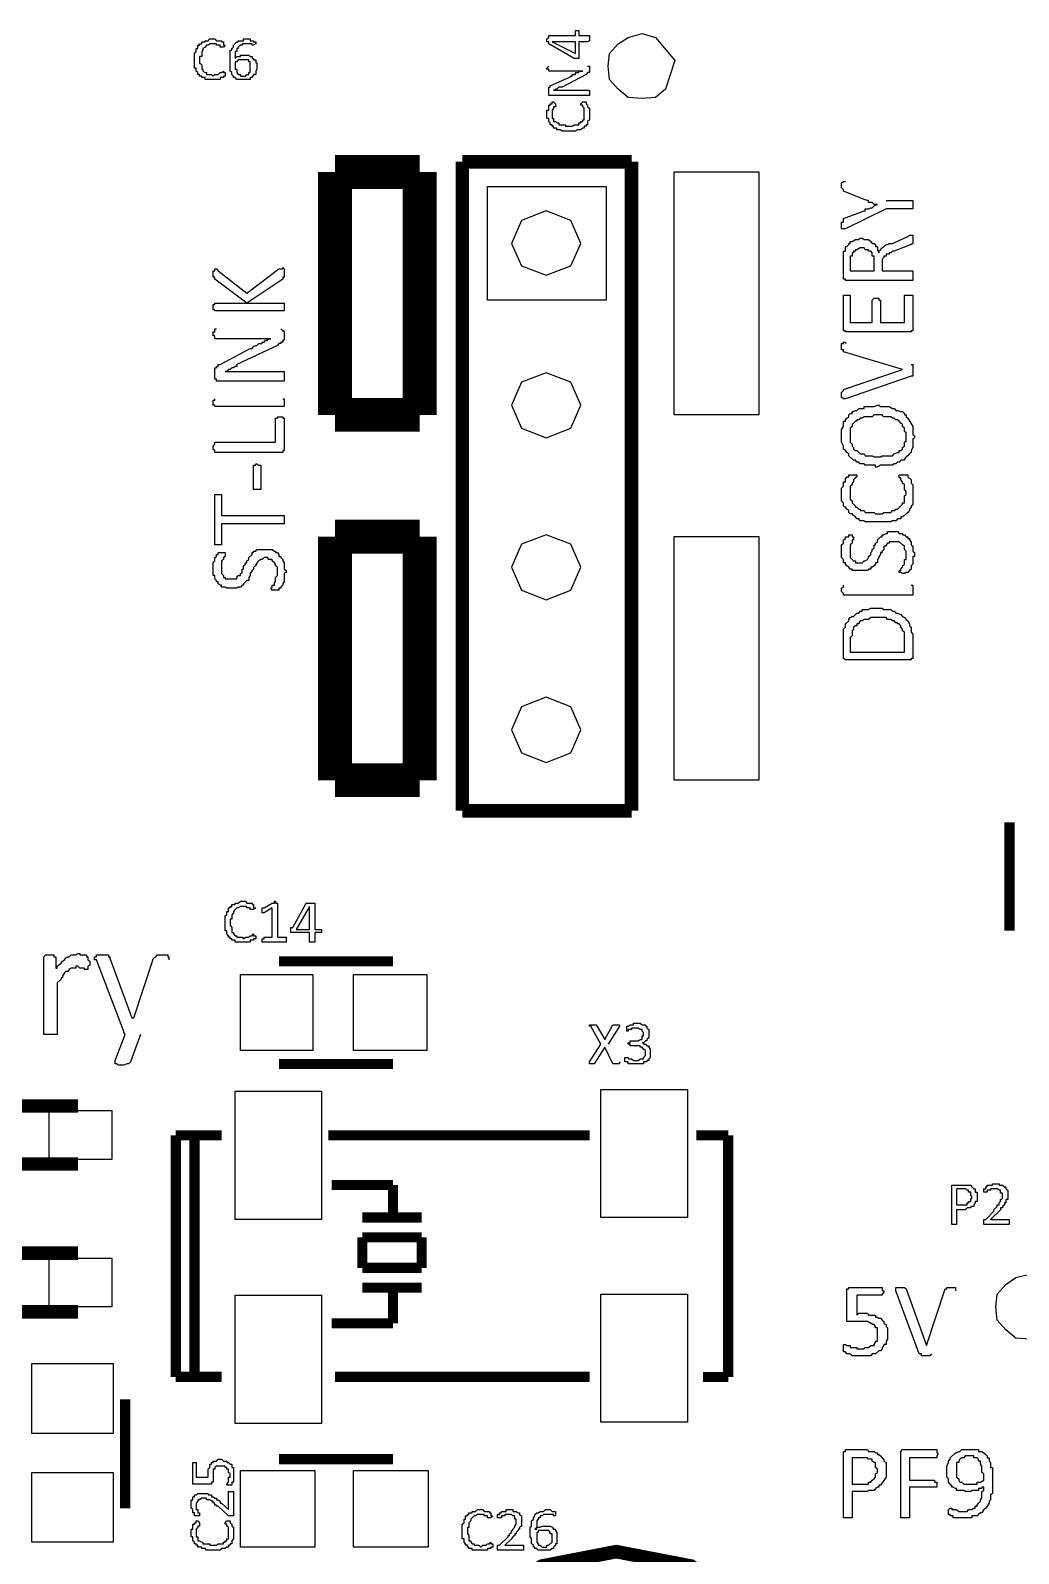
# Model space of a CAD drawing. Extents: x 0.35 to 4.98, y 3.96 to 9.44.
# Drawn here: x 2.944 to 3.685, y 7.161 to 8.304 of the extents above; entities that cross this region are included whole.
import ezdxf

# ---------------------------------------------------------------- set-up
doc = ezdxf.new("R2010")
doc.units = 0
doc.layers.get('0').update_dxf_attribs({"linetype": 'CONTINUOUS'})

msp = doc.modelspace()

# ---------------------------------------------------------------- linework, layer by layer
at = {"color": 94}
for points in [[(3.08996, 8.27089), (3.08996, 8.26947), (3.08892, 8.26947), (3.08892, 8.2685), (3.08643, 8.2685), (3.08643, 8.26704), (3.07493, 8.26704), (3.07493, 8.2685), (3.07243, 8.2685), (3.07243, 8.26947), (3.0709, 8.26947), (3.0709, 8.27089), (3.06944, 8.27089), (3.06944, 8.27229), (3.06842, 8.27328), (3.06842, 8.27567), (3.06694, 8.27567), (3.06694, 8.28668), (3.06842, 8.28808), (3.06842, 8.29047), (3.06944, 8.29047), (3.06944, 8.29286), (3.0709, 8.29286), (3.0709, 8.29383), (3.07243, 8.29383), (3.07243, 8.29531), (3.07493, 8.29531), (3.07493, 8.29622), (3.07742, 8.29622), (3.07844, 8.29769), (3.08242, 8.29769), (3.08344, 8.29622), (3.0874, 8.29622), (3.0874, 8.29531), (3.08892, 8.29531), (3.08892, 8.29286), (3.08996, 8.29286), (3.08892, 8.29144), (3.08643, 8.29144), (3.08643, 8.29286), (3.08344, 8.29286), (3.08344, 8.29383), (3.07844, 8.29383), (3.07742, 8.29286), (3.07596, 8.29286), (3.07493, 8.29144), (3.0734, 8.29047), (3.0734, 8.28906), (3.07243, 8.28808), (3.07243, 8.28429), (3.0709, 8.28429), (3.0709, 8.27951), (3.07243, 8.27806), (3.07243, 8.27474), (3.0734, 8.27474), (3.0734, 8.27328), (3.07493, 8.27229), (3.07596, 8.27229), (3.07596, 8.27089), (3.07992, 8.27089), (3.08094, 8.26947), (3.08242, 8.27089), (3.0849, 8.27089), (3.08643, 8.27229), (3.0874, 8.27229), (3.08892, 8.27328), (3.08892, 8.27229), (3.08996, 8.27229), (3.08996, 8.27089)], [(3.40294, 8.25271), (3.39247, 8.25369), (3.38493, 8.25988), (3.37842, 8.26704), (3.37744, 8.27713), (3.37842, 8.28668), (3.38493, 8.29383), (3.39247, 8.29861), (3.40294, 8.30149), (3.41292, 8.29861), (3.42736, 8.28142), (3.42046, 8.25988), (3.41292, 8.25369), (3.40294, 8.25271)], [(3.36193, 8.27713), (3.36344, 8.27713), (3.36344, 8.27235), (3.36193, 8.27235), (3.36094, 8.27089), (3.34293, 8.26133), (3.34044, 8.26133), (3.33892, 8.25988), (3.33794, 8.25988), (3.33794, 8.25896), (3.33643, 8.25896), (3.36344, 8.25896), (3.36344, 8.2551), (3.33296, 8.2551), (3.33296, 8.26133), (3.33393, 8.26133), (3.33393, 8.26226), (3.34793, 8.2685), (3.34944, 8.26947), (3.35042, 8.26947), (3.35042, 8.27089), (3.35292, 8.27089), (3.35292, 8.27235), (3.35547, 8.27235), (3.35547, 8.27328), (3.35846, 8.27328), (3.33296, 8.27328), (3.33296, 8.27474), (3.33143, 8.27474), (3.33143, 8.27567), (3.33296, 8.27713)], [(3.35943, 8.25032), (3.36094, 8.25032), (3.36094, 8.24886), (3.36193, 8.24794), (3.36193, 8.24647), (3.36344, 8.24556), (3.36344, 8.23693), (3.36193, 8.23546), (3.36193, 8.23307), (3.36094, 8.23307), (3.36094, 8.23215), (3.35943, 8.23215), (3.35943, 8.23068), (3.35846, 8.23068), (3.35693, 8.22928), (3.35444, 8.22928), (3.35292, 8.22831), (3.34293, 8.22831), (3.34142, 8.22928), (3.33892, 8.22928), (3.33892, 8.23068), (3.33643, 8.23068), (3.33643, 8.23215), (3.33544, 8.23215), (3.33544, 8.23307), (3.33393, 8.23307), (3.33393, 8.23454), (3.33296, 8.23546), (3.33296, 8.2379), (3.33143, 8.2379), (3.33143, 8.24408), (3.33296, 8.24408), (3.33296, 8.24794), (3.33393, 8.24794), (3.33393, 8.24886), (3.33544, 8.24886), (3.33544, 8.25032), (3.33643, 8.25032), (3.33794, 8.24886), (3.33794, 8.24647), (3.33643, 8.24647), (3.33643, 8.24556), (3.33544, 8.24408), (3.33544, 8.2379), (3.33643, 8.2379), (3.33643, 8.23546), (3.33794, 8.23546), (3.33892, 8.23454), (3.34044, 8.23454), (3.34044, 8.23307), (3.34543, 8.23307), (3.34543, 8.23215), (3.35042, 8.23215), (3.35194, 8.23307), (3.35547, 8.23307), (3.35547, 8.23454), (3.35693, 8.23454), (3.35693, 8.23546), (3.35846, 8.23546), (3.35846, 8.23693), (3.35943, 8.23693), (3.35943, 8.24556), (3.35846, 8.24647), (3.35846, 8.24794), (3.35693, 8.24794), (3.35693, 8.24886), (3.35846, 8.25032), (3.35943, 8.25032)], [(3.58594, 8.17617), (3.60596, 8.17617), (3.60596, 8.16997), (3.58594, 8.16997), (3.55544, 8.15511), (3.55246, 8.15511), (3.55246, 8.15994), (3.55393, 8.15994), (3.55393, 8.16276), (3.56944, 8.16851), (3.57042, 8.16851), (3.57042, 8.16997), (3.57292, 8.16997), (3.57443, 8.1709), (3.57547, 8.1709), (3.57693, 8.17236), (3.57943, 8.17329), (3.57693, 8.17329), (3.57547, 8.17475), (3.57292, 8.17475), (3.57292, 8.17617), (3.57194, 8.17617), (3.56944, 8.17714), (3.55393, 8.18338), (3.55393, 8.18431), (3.55246, 8.18576), (3.55246, 8.18956), (3.55393, 8.19054), (3.55544, 8.19054)], [(3.1334, 8.12592), (3.13444, 8.125), (3.13444, 8.11876), (3.1334, 8.11876), (3.1334, 8.11735), (3.10644, 8.09918), (3.13444, 8.09918), (3.13444, 8.09343), (3.08242, 8.09343), (3.08242, 8.09435), (3.08094, 8.09435), (3.08094, 8.09819), (3.08242, 8.09819), (3.08242, 8.09918), (3.10644, 8.09918), (3.08242, 8.11735), (3.08242, 8.11876), (3.08094, 8.11876), (3.08094, 8.12354), (3.08242, 8.12354), (3.08242, 8.125), (3.08344, 8.125), (3.0849, 8.12354), (3.10644, 8.10682), (3.13043, 8.125), (3.1334, 8.125), (3.1334, 8.12592)], [(3.60346, 8.10536), (3.60596, 8.10536), (3.60596, 8.07856), (3.60493, 8.07856), (3.60493, 8.07764), (3.55544, 8.07764), (3.55544, 8.07856), (3.55393, 8.07856), (3.55393, 8.10536), (3.55892, 8.10536), (3.55892, 8.08479), (3.57547, 8.08479), (3.57547, 8.10156), (3.57693, 8.10297), (3.58046, 8.10297), (3.58046, 8.10156), (3.58192, 8.10156), (3.58192, 8.08479), (3.59993, 8.08479), (3.59993, 8.10536), (3.60346, 8.10536)], [(3.13194, 8.08003), (3.1334, 8.07861), (3.13444, 8.07861), (3.13444, 8.0714), (3.1334, 8.0714), (3.1334, 8.06999), (3.13194, 8.06999), (3.13194, 8.06901), (3.13043, 8.06901), (3.12944, 8.0676), (3.0989, 8.05322), (3.0989, 8.05181), (3.09744, 8.05181), (3.0964, 8.05083), (3.09494, 8.05083), (3.09392, 8.04943), (3.09244, 8.04943), (3.09142, 8.04796), (3.08996, 8.04796), (3.13444, 8.04796), (3.13444, 8.04081), (3.08344, 8.04081), (3.08344, 8.04221), (3.08242, 8.04221), (3.08242, 8.05083), (3.08344, 8.05083), (3.08344, 8.05181), (3.0849, 8.05181), (3.0849, 8.05322), (3.08643, 8.05322), (3.10894, 8.06521), (3.1104, 8.06521), (3.11143, 8.06663), (3.11296, 8.0676), (3.11393, 8.0676), (3.11544, 8.06901), (3.11794, 8.06901), (3.11794, 8.06999), (3.11942, 8.06999), (3.12044, 8.0714), (3.1219, 8.0714), (3.12294, 8.07238), (3.1244, 8.07238), (3.08242, 8.07238), (3.08242, 8.07476), (3.08094, 8.07476), (3.08094, 8.07764), (3.08242, 8.07764), (3.08242, 8.08003), (3.08344, 8.08003)], [(3.60493, 8.05322), (3.60596, 8.05322), (3.60596, 8.0446), (3.60493, 8.0446), (3.55544, 8.0274), (3.55393, 8.0274), (3.55246, 8.02881), (3.55246, 8.03217), (3.55393, 8.03364), (3.55393, 8.03456), (3.59842, 8.04943), (3.55393, 8.06282), (3.55393, 8.06424), (3.55246, 8.06424), (3.55246, 8.06901), (3.55393, 8.06901), (3.55393, 8.06999), (3.55544, 8.06999), (3.55544, 8.06901)], [(3.1334, 8.0274), (3.13444, 8.0274), (3.13444, 8.02165), (3.08242, 8.02165), (3.08242, 8.02263), (3.08094, 8.02263), (3.08094, 8.02642), (3.08242, 8.02642), (3.08242, 8.0274)], [(3.13194, 8.014), (3.1334, 8.014), (3.1334, 8.01307), (3.13444, 8.01307), (3.13444, 7.98867), (3.1334, 7.98867), (3.1334, 7.98719), (3.08242, 7.98719), (3.08242, 7.98867), (3.08094, 7.98958), (3.08094, 7.99203), (3.08242, 7.99343), (3.08242, 7.99485), (3.12793, 7.99485), (3.12793, 8.01307), (3.12944, 8.01307), (3.12944, 8.014), (3.13194, 8.014)], [(3.11393, 7.97863), (3.11544, 7.97765), (3.11692, 7.97765), (3.11692, 7.95947), (3.11143, 7.95947), (3.11143, 7.97765), (3.11296, 7.97765), (3.11296, 7.97863), (3.11393, 7.97863)], [(3.59842, 7.97049), (3.60243, 7.97049), (3.60243, 7.96907), (3.60493, 7.96664), (3.60493, 7.96425), (3.60596, 7.96283), (3.60596, 7.94846), (3.60493, 7.94706), (3.60493, 7.94607), (3.60346, 7.94467), (3.60346, 7.94368), (3.60243, 7.94228), (3.60097, 7.94129), (3.59993, 7.93989), (3.59842, 7.93892), (3.59694, 7.93892), (3.59694, 7.93744), (3.59446, 7.93744), (3.59343, 7.93604), (3.59093, 7.93604), (3.58946, 7.93506), (3.57042, 7.93506), (3.56944, 7.93604), (3.56646, 7.93604), (3.56543, 7.93744), (3.56396, 7.93744), (3.56293, 7.93892), (3.56147, 7.93989), (3.56044, 7.94129), (3.55892, 7.94129), (3.55794, 7.94228), (3.55794, 7.94368), (3.55642, 7.94467), (3.55544, 7.94607), (3.55393, 7.94706), (3.55393, 7.94943), (3.55246, 7.95085), (3.55246, 7.96044), (3.55393, 7.96186), (3.55393, 7.96522), (3.55544, 7.96522), (3.55544, 7.9681), (3.55642, 7.9681), (3.55642, 7.96907), (3.55794, 7.96907), (3.55794, 7.97049), (3.56396, 7.97049), (3.56396, 7.96907), (3.56293, 7.9681), (3.56147, 7.96664), (3.56147, 7.96522), (3.56044, 7.96425), (3.56044, 7.96283), (3.55892, 7.96186), (3.55892, 7.95231), (3.56044, 7.95085), (3.56044, 7.94943), (3.56293, 7.94706), (3.56293, 7.94607), (3.56396, 7.94607), (3.56543, 7.94467), (3.56646, 7.94467), (3.56646, 7.94368), (3.56944, 7.94368), (3.57042, 7.94228), (3.57693, 7.94228), (3.57796, 7.94129), (3.58296, 7.94129), (3.58442, 7.94228), (3.58946, 7.94228), (3.59093, 7.94368), (3.59196, 7.94368), (3.59343, 7.94467), (3.59446, 7.94467), (3.59842, 7.94846), (3.59842, 7.94943), (3.59993, 7.94943), (3.59993, 7.95469), (3.60097, 7.95568), (3.60097, 7.95806), (3.59993, 7.95947), (3.59993, 7.96283), (3.59842, 7.96425), (3.59842, 7.96522), (3.59694, 7.96664), (3.59694, 7.9681), (3.59592, 7.9681), (3.59592, 7.97049), (3.59842, 7.97049)], [(3.0849, 7.95568), (3.0874, 7.95568), (3.0874, 7.93983), (3.13444, 7.93983), (3.13444, 7.93365), (3.0874, 7.93365), (3.0874, 7.91786), (3.08242, 7.91786), (3.08242, 7.95568), (3.0849, 7.95568)], [(3.59093, 7.9279), (3.59446, 7.9279), (3.59592, 7.92649), (3.59842, 7.92649), (3.59842, 7.92551), (3.59993, 7.92551), (3.60097, 7.92404), (3.60243, 7.92404), (3.60243, 7.92264), (3.60346, 7.92264), (3.60346, 7.92165), (3.60493, 7.92025), (3.60493, 7.91786), (3.60596, 7.91689), (3.60596, 7.91308), (3.60742, 7.91211), (3.60742, 7.90924), (3.60596, 7.90924), (3.60596, 7.90349), (3.60493, 7.90207), (3.60493, 7.89968), (3.60346, 7.89871), (3.60243, 7.89729), (3.60097, 7.89729), (3.59993, 7.89632), (3.59842, 7.89632), (3.59694, 7.89729), (3.59592, 7.89729), (3.59592, 7.89871), (3.59694, 7.89871), (3.59694, 7.89968), (3.59842, 7.9011), (3.59842, 7.90207), (3.59993, 7.90349), (3.59993, 7.90685), (3.60097, 7.90685), (3.60097, 7.91308), (3.59993, 7.9145), (3.59993, 7.91689), (3.59842, 7.91786), (3.59592, 7.92025), (3.58843, 7.92025), (3.58843, 7.91928), (3.58697, 7.91928), (3.58594, 7.91786), (3.58594, 7.91689), (3.58442, 7.91689), (3.58442, 7.9145), (3.58296, 7.91308), (3.58296, 7.91211), (3.58192, 7.91211), (3.58192, 7.91069), (3.58046, 7.90924), (3.58046, 7.90831), (3.57943, 7.90685), (3.57943, 7.90446), (3.57796, 7.90446), (3.57796, 7.90349), (3.57693, 7.90207), (3.57547, 7.9011), (3.57443, 7.9011), (3.57443, 7.89968), (3.57292, 7.89968), (3.57194, 7.89871), (3.56044, 7.89871), (3.56044, 7.89968), (3.55892, 7.89968), (3.55794, 7.9011), (3.55642, 7.90207), (3.55544, 7.90349), (3.55544, 7.90446), (3.55393, 7.90446), (3.55393, 7.90685), (3.55246, 7.90831), (3.55246, 7.91786), (3.55393, 7.91928), (3.55393, 7.92165), (3.55544, 7.92264), (3.55544, 7.92404), (3.55794, 7.92404), (3.55794, 7.92551), (3.56044, 7.92551), (3.56044, 7.92404), (3.56147, 7.92404), (3.56147, 7.92165), (3.56044, 7.92165), (3.56044, 7.91928), (3.55892, 7.91786), (3.55892, 7.90831), (3.56147, 7.90593), (3.56293, 7.90593), (3.56293, 7.90446), (3.56793, 7.90446), (3.56944, 7.90593), (3.57042, 7.90593), (3.57194, 7.90685), (3.57292, 7.90831), (3.57292, 7.90924), (3.57443, 7.91069), (3.57443, 7.91211), (3.57547, 7.91308), (3.57547, 7.9145), (3.57693, 7.91547), (3.57693, 7.91786), (3.57796, 7.91786), (3.57796, 7.91928), (3.57943, 7.92025), (3.57943, 7.92165), (3.58192, 7.92404), (3.58296, 7.92404), (3.58296, 7.92551), (3.58442, 7.92551), (3.58594, 7.92649), (3.58697, 7.92649), (3.58697, 7.9279), (3.59093, 7.9279)], [(3.11942, 7.9145), (3.12543, 7.9145), (3.12696, 7.91308), (3.12793, 7.91308), (3.12793, 7.91211), (3.12944, 7.91211), (3.13043, 7.91069), (3.13043, 7.90924), (3.13194, 7.90924), (3.13194, 7.90831), (3.1334, 7.90685), (3.1334, 7.90593), (3.13444, 7.90446), (3.13444, 7.89968), (3.1359, 7.89871), (3.1359, 7.89729), (3.13444, 7.89632), (3.13444, 7.89008), (3.1334, 7.88867), (3.1334, 7.88769), (3.13194, 7.88628), (3.13194, 7.88531), (3.13043, 7.88531), (3.13043, 7.8839), (3.12543, 7.8839), (3.1244, 7.88531), (3.12543, 7.88628), (3.12543, 7.88769), (3.12696, 7.88769), (3.12696, 7.89008), (3.12793, 7.89008), (3.12793, 7.89344), (3.12944, 7.89492), (3.12944, 7.9011), (3.12793, 7.90207), (3.12793, 7.90349), (3.12696, 7.90446), (3.12543, 7.90593), (3.12543, 7.90685), (3.12294, 7.90685), (3.1219, 7.90831), (3.11942, 7.90831), (3.11794, 7.90685), (3.11692, 7.90685), (3.11544, 7.90593), (3.11393, 7.90446), (3.11393, 7.90349), (3.11296, 7.90349), (3.11296, 7.90207), (3.11143, 7.9011), (3.11143, 7.89968), (3.1104, 7.89871), (3.10894, 7.89632), (3.10894, 7.89492), (3.10792, 7.89344), (3.10792, 7.89106), (3.10644, 7.89106), (3.10542, 7.89008), (3.10394, 7.88867), (3.10394, 7.88769), (3.10292, 7.88769), (3.10146, 7.88628), (3.09993, 7.88628), (3.0989, 7.88531), (3.09142, 7.88531), (3.08996, 7.88628), (3.0874, 7.88628), (3.0874, 7.88769), (3.08643, 7.88769), (3.0849, 7.88867), (3.0849, 7.89008), (3.08344, 7.89008), (3.08344, 7.89106), (3.08242, 7.89253), (3.08242, 7.89492), (3.08094, 7.89492), (3.08094, 7.90446), (3.08242, 7.90593), (3.08242, 7.90831), (3.08344, 7.90924), (3.08344, 7.91069), (3.0849, 7.91069), (3.0849, 7.91211), (3.08996, 7.91211), (3.08996, 7.90924), (3.08892, 7.90831), (3.08892, 7.90685), (3.0874, 7.90593), (3.0874, 7.89632), (3.08892, 7.89492), (3.08892, 7.89344), (3.08996, 7.89344), (3.08996, 7.89253), (3.0989, 7.89253), (3.0989, 7.89344), (3.09993, 7.89492), (3.10146, 7.89492), (3.10146, 7.89632), (3.10292, 7.89729), (3.10292, 7.89968), (3.10394, 7.89968), (3.10394, 7.90207), (3.10542, 7.90349), (3.10542, 7.90446), (3.10644, 7.90446), (3.10644, 7.90593), (3.10792, 7.90685), (3.10792, 7.90831), (3.1104, 7.91069), (3.1104, 7.91211), (3.11143, 7.91211), (3.11143, 7.91308), (3.11296, 7.91308), (3.11393, 7.9145), (3.11942, 7.9145)], [(3.60493, 7.88769), (3.60596, 7.88769), (3.60596, 7.88004), (3.55393, 7.88004), (3.55393, 7.88151), (3.55246, 7.88292), (3.55246, 7.88531), (3.55393, 7.88628), (3.55393, 7.88769)], [(3.11296, 7.62364), (3.11296, 7.62224), (3.11143, 7.62224), (3.11143, 7.62125), (3.10894, 7.62125), (3.10894, 7.61985), (3.09744, 7.61985), (3.09744, 7.62125), (3.09494, 7.62125), (3.09494, 7.62224), (3.09392, 7.62224), (3.09392, 7.62364), (3.09244, 7.62364), (3.09244, 7.62463), (3.09142, 7.62603), (3.09142, 7.62842), (3.08996, 7.62842), (3.08996, 7.63943), (3.09142, 7.6404), (3.09142, 7.64279), (3.09244, 7.64279), (3.09244, 7.64567), (3.09392, 7.64567), (3.09392, 7.64665), (3.09494, 7.64665), (3.09494, 7.64806), (3.09744, 7.64806), (3.09744, 7.64903), (3.09993, 7.64903), (3.10146, 7.65044), (3.10542, 7.65044), (3.10644, 7.64903), (3.1104, 7.64903), (3.1104, 7.64806), (3.11143, 7.64806), (3.11143, 7.64567), (3.11296, 7.64567), (3.11143, 7.64421), (3.10894, 7.64421), (3.10894, 7.64567), (3.10644, 7.64567), (3.10644, 7.64665), (3.10146, 7.64665), (3.09993, 7.64567), (3.0989, 7.64567), (3.09744, 7.64421), (3.0964, 7.64279), (3.0964, 7.64182), (3.09494, 7.6404), (3.09494, 7.63704), (3.09392, 7.63704), (3.09392, 7.63226), (3.09494, 7.63086), (3.09494, 7.62701), (3.0964, 7.62701), (3.0964, 7.62603), (3.09744, 7.62463), (3.0989, 7.62463), (3.0989, 7.62364), (3.10292, 7.62364), (3.10394, 7.62224), (3.10542, 7.62364), (3.10792, 7.62364), (3.10894, 7.62463), (3.1104, 7.62463), (3.11143, 7.62603), (3.11143, 7.62463), (3.11296, 7.62463), (3.11296, 7.62364)], [(3.1359, 7.62125), (3.1359, 7.61985), (3.11794, 7.61985), (3.11794, 7.62224), (3.11942, 7.62224), (3.11942, 7.62364), (3.12543, 7.62364), (3.12543, 7.64567), (3.11942, 7.64182), (3.11794, 7.64182), (3.11794, 7.64567), (3.11942, 7.64567), (3.12543, 7.64903), (3.12696, 7.64903), (3.12696, 7.65044), (3.12793, 7.65044), (3.12793, 7.64903), (3.12944, 7.64903), (3.12944, 7.62364), (3.1359, 7.62364), (3.1359, 7.62125)], [(2.98844, 7.60406), (2.98844, 7.60265), (2.98693, 7.60167), (2.98693, 7.59928), (2.98443, 7.59928), (2.98443, 7.60021), (2.9809, 7.60021), (2.97944, 7.60167), (2.97792, 7.60167), (2.97792, 7.60021), (2.97444, 7.60021), (2.97293, 7.59928), (2.97194, 7.59782), (2.97043, 7.59782), (2.96946, 7.5969), (2.96793, 7.59446), (2.96793, 7.59304), (2.9669, 7.59304), (2.9669, 7.59207), (2.96392, 7.58919), (2.96392, 7.55046), (2.95394, 7.55046), (2.95394, 7.60883), (2.9554, 7.61029), (2.96143, 7.61029), (2.96143, 7.60883), (2.96294, 7.60883), (2.96294, 7.60021), (2.96392, 7.60021), (2.96392, 7.60167), (2.9669, 7.60406), (2.96793, 7.60547), (2.96946, 7.60644), (2.97043, 7.60792), (2.97194, 7.60883), (2.97293, 7.60883), (2.97444, 7.61029), (2.97792, 7.61029), (2.97944, 7.61122), (2.9809, 7.61122), (2.9809, 7.61029), (2.98594, 7.61029), (2.98594, 7.60883), (2.98693, 7.60883), (2.98693, 7.60644), (2.98844, 7.60547), (2.98844, 7.60406)], [(3.02642, 7.55046), (3.01893, 7.52989), (3.01742, 7.52849), (3.01644, 7.52849), (3.01394, 7.5275), (3.00993, 7.5275), (3.0084, 7.52849), (3.00743, 7.52849), (3.00743, 7.53088), (3.01492, 7.55046), (3.01394, 7.55192), (3.01394, 7.55285), (2.99343, 7.60644), (2.99192, 7.60644), (2.99192, 7.60883), (2.99343, 7.60883), (2.99343, 7.61025), (3.00244, 7.61025), (3.00244, 7.60883), (3.00342, 7.60883), (3.00342, 7.60786), (3.01992, 7.56293), (3.02143, 7.56293), (3.0364, 7.60786), (3.03792, 7.60883), (3.03896, 7.61025), (3.04693, 7.61025), (3.04693, 7.60883), (3.0479, 7.60883), (3.0479, 7.60644)], [(3.38596, 7.52989), (3.38596, 7.52849), (3.38097, 7.52849), (3.37494, 7.5409), (3.36692, 7.52849), (3.36344, 7.52849), (3.36344, 7.52989), (3.37196, 7.54329), (3.36442, 7.55669), (3.36344, 7.55669), (3.36344, 7.55767), (3.36843, 7.55767), (3.37494, 7.54665), (3.38097, 7.55767), (3.38596, 7.55767), (3.38596, 7.55669), (3.37744, 7.54329)], [(3.40896, 7.53706), (3.40896, 7.53326), (3.40793, 7.53228), (3.40793, 7.53088), (3.40647, 7.53088), (3.40647, 7.52989), (3.40392, 7.52989), (3.40392, 7.52849), (3.39247, 7.52849), (3.39247, 7.52989), (3.38992, 7.52989), (3.38992, 7.53326), (3.39247, 7.53326), (3.39247, 7.53228), (3.39497, 7.53228), (3.39643, 7.53088), (3.39996, 7.53088), (3.40142, 7.53228), (3.40392, 7.53228), (3.40392, 7.53326), (3.40543, 7.53467), (3.40543, 7.53851), (3.40392, 7.53944), (3.40294, 7.5409), (3.40142, 7.5409), (3.40142, 7.54189), (3.39393, 7.54189), (3.39393, 7.54329), (3.39247, 7.54329), (3.39247, 7.54428), (3.39393, 7.54428), (3.39393, 7.54568), (3.39996, 7.54568), (3.40142, 7.54665), (3.40294, 7.54665), (3.40294, 7.54953), (3.40392, 7.54953), (3.40392, 7.55192), (3.40294, 7.5529), (3.40294, 7.55431), (3.40142, 7.55431), (3.39996, 7.55528), (3.39497, 7.55528), (3.39497, 7.55431), (3.39247, 7.55431), (3.39247, 7.5529), (3.39144, 7.5529), (3.39144, 7.55669), (3.39247, 7.55669), (3.39393, 7.55767), (3.39643, 7.55767), (3.39643, 7.55908), (3.40142, 7.55908), (3.40294, 7.55767), (3.40543, 7.55767), (3.40543, 7.55669), (3.40647, 7.55669), (3.40647, 7.55528), (3.40793, 7.55431), (3.40793, 7.54807), (3.40647, 7.54665), (3.40647, 7.54568), (3.40543, 7.54568), (3.40392, 7.54428), (3.40294, 7.54428), (3.40392, 7.54428), (3.40392, 7.54329), (3.40543, 7.54329), (3.40647, 7.54189), (3.40793, 7.54189), (3.40793, 7.5409), (3.40896, 7.53944), (3.40896, 7.53706)], [(3.67844, 7.40935), (3.67844, 7.40793), (3.65944, 7.40793), (3.65944, 7.41174), (3.66092, 7.41174), (3.66694, 7.41797), (3.66694, 7.41894), (3.66846, 7.42036), (3.66943, 7.42133), (3.66943, 7.42275), (3.67096, 7.42275), (3.67096, 7.42421), (3.67193, 7.42513), (3.67193, 7.4266), (3.67344, 7.42751), (3.67344, 7.43138), (3.67193, 7.43138), (3.67193, 7.43375), (3.67096, 7.43375), (3.66943, 7.43468), (3.66444, 7.43468), (3.66444, 7.43375), (3.66194, 7.43375), (3.66194, 7.43229), (3.65944, 7.43229), (3.65944, 7.43468), (3.66092, 7.43468), (3.66092, 7.43614), (3.66194, 7.43614), (3.66194, 7.43756), (3.66596, 7.43756), (3.66596, 7.43853), (3.67096, 7.43853), (3.67096, 7.43756), (3.67344, 7.43756), (3.67497, 7.43614), (3.67594, 7.43614), (3.67594, 7.43468), (3.67746, 7.43375), (3.67746, 7.4266), (3.67594, 7.4266), (3.67594, 7.42421), (3.67497, 7.42421), (3.67497, 7.42275), (3.67344, 7.42133), (3.67344, 7.42036), (3.67193, 7.42036), (3.67193, 7.41894), (3.66444, 7.41174), (3.67844, 7.41174), (3.67844, 7.40935)], [(3.58697, 7.32661), (3.58697, 7.32183), (3.58594, 7.32036), (3.58594, 7.31799), (3.58442, 7.31799), (3.58442, 7.31706), (3.58296, 7.3156), (3.58296, 7.31467), (3.58192, 7.31321), (3.58046, 7.31321), (3.57796, 7.31082), (3.57547, 7.31082), (3.57443, 7.3094), (3.56044, 7.3094), (3.55892, 7.31082), (3.55642, 7.31082), (3.55544, 7.31228), (3.55393, 7.31228), (3.55393, 7.31799), (3.55544, 7.31799), (3.55642, 7.31706), (3.55892, 7.31706), (3.55892, 7.3156), (3.56396, 7.3156), (3.56396, 7.31467), (3.56944, 7.31467), (3.57042, 7.3156), (3.57292, 7.3156), (3.57443, 7.31706), (3.57693, 7.31706), (3.57693, 7.31799), (3.57796, 7.31944), (3.57796, 7.32036), (3.57943, 7.32036), (3.57943, 7.33046), (3.57796, 7.33046), (3.57796, 7.33138), (3.57693, 7.33285), (3.57547, 7.33285), (3.57547, 7.33376), (3.57443, 7.33376), (3.57194, 7.33524), (3.55642, 7.33524), (3.55642, 7.35965), (3.55794, 7.35965), (3.55794, 7.36057), (3.58296, 7.36057), (3.58296, 7.35818), (3.58442, 7.35818), (3.58442, 7.35721), (3.58296, 7.35579), (3.58296, 7.35482), (3.56396, 7.35482), (3.56396, 7.34), (3.56543, 7.34142), (3.57194, 7.34142), (3.57292, 7.34), (3.57796, 7.34), (3.57796, 7.33854), (3.57943, 7.33854), (3.58046, 7.33763), (3.58192, 7.33763), (3.58296, 7.33615), (3.58442, 7.33524), (3.58442, 7.33376), (3.58594, 7.33285), (3.58594, 7.33138), (3.58697, 7.33046), (3.58697, 7.32661)], [(3.61996, 7.31082), (3.61892, 7.3094), (3.61247, 7.3094), (3.61247, 7.31082), (3.61094, 7.31082), (3.59343, 7.35818), (3.59343, 7.36057), (3.59993, 7.36057), (3.60097, 7.3596), (3.61643, 7.31706), (3.63043, 7.3596), (3.63146, 7.3596), (3.63146, 7.36057), (3.63797, 7.36057), (3.63797, 7.35818)], [(3.69396, 7.32183), (3.68343, 7.32275), (3.67594, 7.329), (3.66943, 7.33615), (3.66846, 7.34619), (3.66943, 7.35579), (3.67594, 7.36296), (3.68343, 7.36822), (3.69396, 7.37061), (3.70394, 7.36822), (3.71864, 7.35064), (3.71143, 7.329), (3.70394, 7.32275), (3.69396, 7.32183)], [(3.62494, 7.23525), (3.62397, 7.23426), (3.62397, 7.23286), (3.60346, 7.23286), (3.60346, 7.2161), (3.62244, 7.2161), (3.62244, 7.21468), (3.62397, 7.21468), (3.62397, 7.21083), (3.60346, 7.21083), (3.60346, 7.18787), (3.59694, 7.18787), (3.59694, 7.23763), (3.59842, 7.23904), (3.62397, 7.23904), (3.62397, 7.23665), (3.62494, 7.23665), (3.62494, 7.23525)], [(3.08643, 7.23188), (3.0874, 7.23188), (3.08892, 7.23047), (3.09142, 7.23047), (3.09142, 7.22949), (3.09244, 7.22949), (3.09392, 7.22803), (3.09494, 7.22803), (3.09494, 7.22564), (3.0964, 7.22564), (3.0964, 7.21468), (3.09494, 7.21468), (3.09494, 7.21229), (3.09142, 7.21229), (3.09142, 7.21322), (3.09244, 7.21468), (3.09244, 7.21847), (3.09392, 7.21847), (3.09392, 7.22086), (3.09244, 7.22185), (3.09244, 7.22424), (3.09142, 7.22424), (3.09142, 7.22564), (3.08996, 7.22564), (3.08996, 7.22661), (3.08344, 7.22661), (3.08242, 7.22564), (3.08242, 7.22424), (3.08094, 7.22424), (3.08094, 7.21468), (3.07992, 7.21468), (3.07992, 7.21322), (3.06592, 7.21322), (3.06592, 7.22949), (3.06842, 7.22949), (3.06842, 7.21847), (3.07742, 7.21847), (3.07742, 7.22424), (3.07844, 7.22564), (3.07844, 7.22803), (3.07992, 7.22803), (3.07992, 7.22949), (3.08094, 7.22949), (3.08094, 7.23047), (3.08344, 7.23047), (3.0849, 7.23188), (3.08643, 7.23188)], [(3.09494, 7.20751), (3.0964, 7.20751), (3.0964, 7.18929), (3.09244, 7.18929), (3.0849, 7.1965), (3.08344, 7.1965), (3.08344, 7.19743), (3.08242, 7.19743), (3.08242, 7.19889), (3.08094, 7.19889), (3.08094, 7.20031), (3.07992, 7.20031), (3.07844, 7.20128), (3.07596, 7.20128), (3.07596, 7.20269), (3.07243, 7.20269), (3.0709, 7.20128), (3.06944, 7.20128), (3.06944, 7.20031), (3.06842, 7.19889), (3.06842, 7.19412), (3.06944, 7.19412), (3.06944, 7.19168), (3.0709, 7.19168), (3.0709, 7.18929), (3.06694, 7.18929), (3.06694, 7.19168), (3.06592, 7.19168), (3.06592, 7.19412), (3.06446, 7.19504), (3.06446, 7.20128), (3.06592, 7.20128), (3.06592, 7.20367), (3.06694, 7.20367), (3.06694, 7.20514), (3.06842, 7.20514), (3.06944, 7.20606), (3.07742, 7.20606), (3.07742, 7.20514), (3.07992, 7.20514), (3.07992, 7.20367), (3.08094, 7.20367), (3.08242, 7.20269), (3.08344, 7.20269), (3.08344, 7.20128), (3.0849, 7.20128), (3.08643, 7.20031), (3.08643, 7.19889), (3.0874, 7.19889), (3.09244, 7.19412), (3.09244, 7.20751), (3.09494, 7.20751)], [(3.29096, 7.16732), (3.29096, 7.16585), (3.28944, 7.16585), (3.28944, 7.16493), (3.28694, 7.16493), (3.28694, 7.16347), (3.27544, 7.16347), (3.27544, 7.16493), (3.27294, 7.16493), (3.27294, 7.16585), (3.27192, 7.16585), (3.27192, 7.16732), (3.27046, 7.16732), (3.27046, 7.16824), (3.26942, 7.16971), (3.26942, 7.1721), (3.26796, 7.1721), (3.26796, 7.18311), (3.26942, 7.18403), (3.26942, 7.1869), (3.27046, 7.1869), (3.27046, 7.18929), (3.27192, 7.18929), (3.27192, 7.19026), (3.27294, 7.19026), (3.27294, 7.19168), (3.27544, 7.19168), (3.27544, 7.19265), (3.27794, 7.19265), (3.27946, 7.19412), (3.28342, 7.19412), (3.28444, 7.19265), (3.28847, 7.19265), (3.28847, 7.19168), (3.28944, 7.19168), (3.28944, 7.18929), (3.29096, 7.18929), (3.28944, 7.18787), (3.28694, 7.18787), (3.28694, 7.18929), (3.28444, 7.18929), (3.28444, 7.19026), (3.27946, 7.19026), (3.27794, 7.18929), (3.27696, 7.18929), (3.27447, 7.1869), (3.27447, 7.18549), (3.27294, 7.18403), (3.27294, 7.18067), (3.27192, 7.18067), (3.27192, 7.17589), (3.27294, 7.17447), (3.27294, 7.17062), (3.27447, 7.17062), (3.27447, 7.16971), (3.27544, 7.16824), (3.27696, 7.16824), (3.27696, 7.16732), (3.28043, 7.16732), (3.28196, 7.16585), (3.28342, 7.16732), (3.28592, 7.16732), (3.28694, 7.16824), (3.28847, 7.16824), (3.28944, 7.16971), (3.28944, 7.16824), (3.29096, 7.16824), (3.29096, 7.16732)], [(3.31396, 7.16493), (3.31396, 7.16347), (3.29443, 7.16347), (3.29443, 7.16732), (3.29596, 7.16732), (3.30246, 7.1735), (3.30246, 7.17447), (3.30344, 7.17447), (3.30344, 7.17589), (3.30496, 7.17686), (3.30496, 7.17828), (3.30593, 7.17828), (3.30593, 7.17925), (3.30746, 7.18072), (3.30746, 7.18164), (3.30843, 7.18311), (3.30843, 7.1869), (3.30746, 7.1869), (3.30746, 7.18929), (3.30593, 7.18929), (3.30496, 7.19026), (3.29997, 7.19026), (3.29997, 7.18929), (3.29742, 7.18929), (3.29742, 7.18787), (3.29443, 7.18787), (3.29443, 7.19026), (3.29596, 7.19026), (3.29596, 7.19168), (3.29742, 7.19168), (3.29742, 7.19265), (3.30094, 7.19265), (3.30094, 7.19412), (3.30593, 7.19412), (3.30593, 7.19265), (3.30843, 7.19265), (3.30994, 7.19168), (3.31093, 7.19168), (3.31093, 7.19026), (3.31244, 7.18929), (3.31244, 7.18164), (3.31093, 7.18072), (3.31093, 7.17925), (3.30994, 7.17925), (3.30994, 7.17828), (3.30843, 7.17686), (3.30843, 7.17589), (3.30746, 7.17589), (3.30746, 7.17447), (3.30593, 7.1735), (3.30496, 7.1721), (3.29997, 7.16732), (3.31396, 7.16732), (3.31396, 7.16493)], [(3.09244, 7.18549), (3.09392, 7.18549), (3.09392, 7.18403), (3.09494, 7.18311), (3.09494, 7.18164), (3.0964, 7.18072), (3.0964, 7.1721), (3.09494, 7.17062), (3.09494, 7.16824), (3.09392, 7.16824), (3.09392, 7.16732), (3.09244, 7.16732), (3.09244, 7.16585), (3.09142, 7.16585), (3.08996, 7.16493), (3.0874, 7.16493), (3.08643, 7.16347), (3.07596, 7.16347), (3.07493, 7.16493), (3.07243, 7.16493), (3.07243, 7.16585), (3.06944, 7.16585), (3.06944, 7.16732), (3.06842, 7.16732), (3.06842, 7.16824), (3.06694, 7.16824), (3.06694, 7.16971), (3.06592, 7.17062), (3.06592, 7.1735), (3.06446, 7.1735), (3.06446, 7.17925), (3.06592, 7.17925), (3.06592, 7.18311), (3.06694, 7.18311), (3.06694, 7.18403), (3.06842, 7.18403), (3.06842, 7.18549), (3.06944, 7.18549), (3.0709, 7.18403), (3.0709, 7.18164), (3.06944, 7.18164), (3.06944, 7.18072), (3.06842, 7.17925), (3.06842, 7.1735), (3.06944, 7.1735), (3.06944, 7.17062), (3.0709, 7.17062), (3.07243, 7.16971), (3.0734, 7.16971), (3.0734, 7.16824), (3.07844, 7.16824), (3.07844, 7.16732), (3.08344, 7.16732), (3.0849, 7.16824), (3.08892, 7.16824), (3.08892, 7.16971), (3.08996, 7.16971), (3.08996, 7.17062), (3.09142, 7.17062), (3.09142, 7.1721), (3.09244, 7.1721), (3.09244, 7.18072), (3.09142, 7.18164), (3.09142, 7.18311), (3.08996, 7.18311), (3.08996, 7.18403), (3.09142, 7.18549), (3.09244, 7.18549)]]:
    msp.add_lwpolyline(points, dxfattribs=at)
for points in [[(3.11393, 8.27713), (3.11393, 8.27474), (3.11296, 8.27328), (3.11296, 8.27089), (3.11143, 8.27089), (3.11143, 8.26947), (3.1104, 8.26947), (3.1104, 8.2685), (3.10894, 8.2685), (3.10894, 8.26708), (3.0989, 8.26708), (3.09744, 8.2685), (3.0964, 8.2685), (3.0964, 8.26947), (3.09494, 8.27089), (3.09494, 8.27235), (3.09392, 8.27328), (3.09392, 8.28906), (3.09494, 8.28906), (3.09494, 8.29047), (3.0964, 8.29144), (3.0964, 8.29292), (3.0989, 8.29531), (3.09993, 8.29531), (3.09993, 8.29622), (3.10394, 8.29622), (3.10394, 8.29769), (3.10894, 8.29769), (3.10894, 8.29622), (3.11143, 8.29622), (3.11143, 8.29531), (3.11296, 8.29531), (3.11296, 8.29383), (3.11143, 8.29292), (3.1104, 8.29292), (3.1104, 8.29383), (3.10292, 8.29383), (3.10292, 8.29292), (3.10146, 8.29292), (3.09993, 8.29144), (3.09993, 8.29047), (3.0989, 8.29047), (3.0989, 8.28808), (3.09744, 8.28808), (3.09744, 8.28282), (3.0989, 8.28429), (3.10146, 8.28429), (3.10146, 8.28526), (3.10792, 8.28526), (3.10894, 8.28429), (3.1104, 8.28429), (3.1104, 8.28282), (3.11143, 8.28282), (3.11143, 8.2819), (3.11296, 8.2819), (3.11296, 8.27951), (3.11393, 8.27951), (3.11393, 8.27713)], [(3.35444, 8.30388), (3.35547, 8.30388), (3.35547, 8.30007), (3.36344, 8.30007), (3.36344, 8.29622), (3.36193, 8.29531), (3.35547, 8.29531), (3.35547, 8.28288), (3.35194, 8.28288), (3.33296, 8.29383), (3.33296, 8.29531), (3.33143, 8.29531), (3.33143, 8.29769), (3.33296, 8.29861), (3.33296, 8.30007), (3.35292, 8.30007), (3.35292, 8.30388), (3.35444, 8.30388)], [(3.33544, 8.29531), (3.35292, 8.28668), (3.35292, 8.29531)], [(3.10894, 8.27567), (3.10894, 8.28043), (3.10792, 8.28043), (3.10792, 8.2819), (3.09993, 8.2819), (3.0989, 8.28043), (3.09744, 8.28043), (3.09744, 8.27474), (3.0989, 8.27474), (3.0989, 8.27235), (3.09993, 8.27089), (3.10146, 8.27089), (3.10146, 8.26947), (3.10542, 8.26947), (3.10644, 8.27089), (3.10792, 8.27089), (3.10792, 8.27235), (3.10894, 8.27235), (3.10894, 8.27567)], [(3.42692, 8.19769), (3.49044, 8.19769), (3.49044, 8.01546), (3.42692, 8.01546), (3.42692, 8.19769)], [(3.60493, 8.15033), (3.60596, 8.15033), (3.60596, 8.1441), (3.60493, 8.14318), (3.59196, 8.1384), (3.59093, 8.1384), (3.58946, 8.13693), (3.58843, 8.13693), (3.58843, 8.13601), (3.58594, 8.13601), (3.58594, 8.13456), (3.58442, 8.13456), (3.58442, 8.13362), (3.58296, 8.13217), (3.58296, 8.12354), (3.60596, 8.12354), (3.60596, 8.11638), (3.55544, 8.11638), (3.55544, 8.11735), (3.55393, 8.11735), (3.55393, 8.1384), (3.55544, 8.1384), (3.55544, 8.14171), (3.55642, 8.14171), (3.55794, 8.14318), (3.55794, 8.1441), (3.55892, 8.1441), (3.55892, 8.14556), (3.56044, 8.14556), (3.56293, 8.14697), (3.56543, 8.14697), (3.56646, 8.14794), (3.56793, 8.14794), (3.56944, 8.14697), (3.57292, 8.14697), (3.57443, 8.14556), (3.57547, 8.1441), (3.57693, 8.1441), (3.57796, 8.14318), (3.57796, 8.14171), (3.57943, 8.14171), (3.57943, 8.13932), (3.58046, 8.13693), (3.58046, 8.1384), (3.58192, 8.13932), (3.58296, 8.14079), (3.58442, 8.14171), (3.58594, 8.14318), (3.58697, 8.14318), (3.58843, 8.1441), (3.59093, 8.1441), (3.60243, 8.14936), (3.60346, 8.15033), (3.60493, 8.15033)], [(3.56793, 8.14079), (3.56646, 8.14079), (3.56396, 8.13932), (3.56293, 8.13932), (3.56293, 8.1384), (3.56147, 8.1384), (3.56147, 8.13693), (3.56044, 8.13693), (3.56044, 8.13456), (3.55892, 8.13456), (3.55892, 8.12354), (3.57693, 8.12354), (3.57693, 8.13456), (3.57547, 8.13456), (3.57547, 8.13693), (3.57443, 8.1384), (3.57292, 8.1384), (3.57292, 8.13932), (3.57042, 8.13932), (3.56944, 8.14079), (3.56793, 8.14079)], [(3.57943, 8.02263), (3.58046, 8.02263), (3.58192, 8.02165), (3.58843, 8.02165), (3.59093, 8.02024), (3.59196, 8.02024), (3.59343, 8.01878), (3.59446, 8.01878), (3.59694, 8.01785), (3.59842, 8.01785), (3.59993, 8.01639), (3.59993, 8.01546), (3.60097, 8.01546), (3.60097, 8.014), (3.60243, 8.01307), (3.60596, 8.00683), (3.60596, 8.0006), (3.60742, 7.99968), (3.60742, 7.99821), (3.60596, 7.99729), (3.60596, 7.99104), (3.60493, 7.98867), (3.60493, 7.98719), (3.60346, 7.98628), (3.60243, 7.98481), (3.60097, 7.98389), (3.59993, 7.98242), (3.59993, 7.9815), (3.59694, 7.9815), (3.59592, 7.98003), (3.59446, 7.98003), (3.59343, 7.97863), (3.59196, 7.97863), (3.59093, 7.97765), (3.58192, 7.97765), (3.57943, 7.97624), (3.57796, 7.97624), (3.57796, 7.97765), (3.57042, 7.97765), (3.56944, 7.97863), (3.56646, 7.97863), (3.56543, 7.98003), (3.56396, 7.98003), (3.56293, 7.9815), (3.56147, 7.9815), (3.55794, 7.98481), (3.55794, 7.98628), (3.55642, 7.98719), (3.55544, 7.98867), (3.55393, 7.98964), (3.55393, 7.99203), (3.55246, 7.99485), (3.55246, 8.00444), (3.55393, 8.00683), (3.55393, 8.01069), (3.55544, 8.01069), (3.55544, 8.01161), (3.55642, 8.01307), (3.55794, 8.014), (3.55794, 8.01546), (3.55892, 8.01639), (3.56044, 8.01639), (3.56044, 8.01785), (3.56147, 8.01785), (3.56293, 8.01878), (3.56396, 8.01878), (3.56543, 8.02024), (3.56944, 8.02024), (3.56944, 8.02165), (3.57693, 8.02165), (3.57943, 8.02263)], [(3.57943, 8.01546), (3.57693, 8.01546), (3.57547, 8.014), (3.56944, 8.014), (3.56793, 8.01307), (3.56646, 8.01307), (3.56543, 8.01161), (3.56396, 8.01161), (3.56396, 8.01069), (3.56293, 8.01069), (3.56044, 8.00825), (3.56044, 8.00683), (3.55892, 8.00543), (3.55892, 7.99485), (3.56044, 7.99343), (3.56044, 7.99203), (3.56147, 7.99104), (3.56147, 7.98964), (3.56293, 7.98867), (3.56396, 7.98867), (3.56646, 7.98628), (3.56944, 7.98628), (3.57042, 7.98481), (3.57547, 7.98481), (3.57693, 7.98389), (3.58192, 7.98389), (3.58296, 7.98481), (3.59093, 7.98481), (3.59196, 7.98628), (3.59446, 7.98719), (3.59592, 7.98719), (3.59592, 7.98867), (3.59694, 7.98867), (3.59842, 7.98964), (3.59842, 7.99104), (3.59993, 7.99203), (3.59993, 7.99485), (3.60097, 7.99582), (3.60097, 8.00206), (3.59993, 8.00299), (3.59993, 8.00543), (3.59842, 8.00683), (3.59842, 8.00825), (3.59694, 8.00922), (3.59592, 8.01069), (3.59446, 8.01161), (3.59343, 8.01161), (3.59196, 8.01307), (3.59093, 8.01307), (3.58946, 8.014), (3.58442, 8.014), (3.58296, 8.01546), (3.57943, 8.01546)], [(3.42692, 7.9241), (3.49044, 7.9241), (3.49044, 7.74132), (3.42692, 7.74132), (3.42692, 7.9241)], [(3.57943, 7.8705), (3.58296, 7.8705), (3.58442, 7.86951), (3.58946, 7.86951), (3.59093, 7.86811), (3.59196, 7.86811), (3.59343, 7.86664), (3.59446, 7.86664), (3.59694, 7.86572), (3.59842, 7.86426), (3.59993, 7.86333), (3.60097, 7.86187), (3.60243, 7.86094), (3.60346, 7.85856), (3.60346, 7.8571), (3.60493, 7.85618), (3.60493, 7.85232), (3.60596, 7.85092), (3.60596, 7.83268), (3.60493, 7.83268), (3.60493, 7.83176), (3.55544, 7.83176), (3.55393, 7.83268), (3.55393, 7.85471), (3.55544, 7.85618), (3.55544, 7.85856), (3.55794, 7.86094), (3.55794, 7.86187), (3.55892, 7.86333), (3.56044, 7.86426), (3.56147, 7.86426), (3.56293, 7.86572), (3.56396, 7.86664), (3.56543, 7.86664), (3.56646, 7.86811), (3.56793, 7.86811), (3.56793, 7.86951), (3.57292, 7.86951), (3.57443, 7.8705), (3.57943, 7.8705)], [(3.57943, 7.86333), (3.57443, 7.86333), (3.57292, 7.86187), (3.56944, 7.86187), (3.56793, 7.86094), (3.56646, 7.86094), (3.56543, 7.85949), (3.56543, 7.85856), (3.56396, 7.85856), (3.56396, 7.8571), (3.56293, 7.8571), (3.56147, 7.85618), (3.56147, 7.85471), (3.56044, 7.85331), (3.56044, 7.84993), (3.55892, 7.84847), (3.55892, 7.83751), (3.59993, 7.83751), (3.59993, 7.85232), (3.59842, 7.85331), (3.59842, 7.85471), (3.59694, 7.85618), (3.59694, 7.8571), (3.59592, 7.85856), (3.59446, 7.85856), (3.59446, 7.85949), (3.59343, 7.85949), (3.59196, 7.86094), (3.59093, 7.86094), (3.58946, 7.86187), (3.58697, 7.86187), (3.58594, 7.86333), (3.57943, 7.86333)], [(3.16243, 7.62842), (3.16243, 7.62701), (3.15744, 7.62701), (3.15744, 7.61985), (3.15343, 7.61985), (3.15343, 7.62701), (3.13943, 7.62701), (3.13943, 7.63081), (3.14094, 7.63081), (3.15093, 7.64903), (3.15744, 7.64903), (3.15744, 7.62939), (3.16243, 7.62939), (3.16243, 7.62842)], [(3.15343, 7.64665), (3.14344, 7.62939), (3.15343, 7.62939)], [(3.65446, 7.42899), (3.65446, 7.42513), (3.65294, 7.42513), (3.65294, 7.42421), (3.65196, 7.42275), (3.65196, 7.42133), (3.64947, 7.42133), (3.64947, 7.42036), (3.64692, 7.42036), (3.64546, 7.41894), (3.63894, 7.41894), (3.63894, 7.40793), (3.63542, 7.40793), (3.63542, 7.43756), (3.64947, 7.43756), (3.65044, 7.43614), (3.65196, 7.43468), (3.65294, 7.43468), (3.65294, 7.43229), (3.65446, 7.43229), (3.65446, 7.42899)], [(3.65044, 7.42899), (3.64947, 7.4299), (3.64947, 7.43229), (3.64794, 7.43229), (3.64794, 7.43375), (3.64692, 7.43375), (3.64546, 7.43468), (3.63894, 7.43468), (3.63894, 7.42275), (3.64692, 7.42275), (3.64692, 7.42421), (3.64794, 7.42421), (3.64794, 7.42513), (3.64947, 7.42513), (3.64947, 7.42751), (3.65044, 7.42751), (3.65044, 7.42899)], [(3.58594, 7.22424), (3.58594, 7.21847), (3.58192, 7.21229), (3.58046, 7.21229), (3.58046, 7.21083), (3.57943, 7.21083), (3.57796, 7.2099), (3.57693, 7.20844), (3.57292, 7.20844), (3.57194, 7.20751), (3.56044, 7.20751), (3.56044, 7.18787), (3.55393, 7.18787), (3.55393, 7.23763), (3.55544, 7.23763), (3.55544, 7.23904), (3.57194, 7.23904), (3.57292, 7.23763), (3.57693, 7.23763), (3.57796, 7.23665), (3.57943, 7.23665), (3.57943, 7.23525), (3.58046, 7.23525), (3.58192, 7.23426), (3.58296, 7.23286), (3.58442, 7.23188), (3.58442, 7.23047), (3.58594, 7.22949), (3.58594, 7.22424)], [(3.66596, 7.2161), (3.66596, 7.20606), (3.66444, 7.20514), (3.66444, 7.20128), (3.66347, 7.20031), (3.66347, 7.19889), (3.66194, 7.1965), (3.66092, 7.19504), (3.65944, 7.19412), (3.65793, 7.19168), (3.65696, 7.19168), (3.65543, 7.19026), (3.65446, 7.18929), (3.65044, 7.18929), (3.65044, 7.18787), (3.63644, 7.18787), (3.63644, 7.18929), (3.63396, 7.18929), (3.63396, 7.19026), (3.63292, 7.19026), (3.63292, 7.19412), (3.63396, 7.19504), (3.63542, 7.19504), (3.63542, 7.19412), (3.63894, 7.19412), (3.64046, 7.19265), (3.64692, 7.19265), (3.64794, 7.19412), (3.65044, 7.19412), (3.65196, 7.19504), (3.65294, 7.19504), (3.65294, 7.1965), (3.65446, 7.1965), (3.65446, 7.19743), (3.65543, 7.19889), (3.65696, 7.20031), (3.65696, 7.20128), (3.65793, 7.20269), (3.65793, 7.20751), (3.65944, 7.20844), (3.65944, 7.21083), (3.65793, 7.21083), (3.65793, 7.2099), (3.65543, 7.2099), (3.65543, 7.20844), (3.65044, 7.20844), (3.64947, 7.20751), (3.64546, 7.20751), (3.64442, 7.20844), (3.63894, 7.20844), (3.63894, 7.2099), (3.63797, 7.2099), (3.63644, 7.21083), (3.63542, 7.21083), (3.63542, 7.21229), (3.63396, 7.21229), (3.63396, 7.21322), (3.63292, 7.21468), (3.63292, 7.21707), (3.63146, 7.21847), (3.63146, 7.22661), (3.63292, 7.22949), (3.63292, 7.23047), (3.63396, 7.23188), (3.63396, 7.23286), (3.63797, 7.23665), (3.63894, 7.23665), (3.64046, 7.23763), (3.64144, 7.23763), (3.64296, 7.23904), (3.65543, 7.23904), (3.65543, 7.23763), (3.65793, 7.23763), (3.65944, 7.23665), (3.66092, 7.23525), (3.66194, 7.23426), (3.66194, 7.23286), (3.66347, 7.23286), (3.66347, 7.23047), (3.66444, 7.22949), (3.66444, 7.22569), (3.66596, 7.22569), (3.66596, 7.2161)], [(3.65944, 7.2161), (3.65944, 7.22086), (3.65793, 7.22185), (3.65793, 7.22661), (3.65696, 7.22808), (3.65696, 7.23047), (3.65543, 7.23047), (3.65543, 7.23188), (3.65446, 7.23286), (3.65196, 7.23286), (3.65196, 7.23426), (3.64546, 7.23426), (3.64442, 7.23286), (3.64296, 7.23286), (3.64144, 7.23188), (3.64046, 7.23047), (3.64046, 7.22949), (3.63894, 7.22949), (3.63894, 7.21847), (3.64046, 7.21707), (3.64046, 7.2161), (3.64144, 7.21468), (3.64296, 7.21468), (3.64442, 7.21322), (3.65446, 7.21322), (3.65446, 7.21468), (3.65696, 7.21468), (3.65944, 7.2161)], [(3.57943, 7.22325), (3.57943, 7.22424), (3.57796, 7.22564), (3.57796, 7.22949), (3.57693, 7.22949), (3.57547, 7.23047), (3.57547, 7.23188), (3.57292, 7.23188), (3.57194, 7.23286), (3.56044, 7.23286), (3.56044, 7.21322), (3.57292, 7.21322), (3.57292, 7.21468), (3.57443, 7.21468), (3.57547, 7.2161), (3.57693, 7.21707), (3.57796, 7.21847), (3.57796, 7.22086), (3.57943, 7.22185), (3.57943, 7.22325)], [(3.33892, 7.1735), (3.33892, 7.16824), (3.33794, 7.16824), (3.33794, 7.16732), (3.33643, 7.16585), (3.33643, 7.16493), (3.33544, 7.16493), (3.33393, 7.16347), (3.32493, 7.16347), (3.32394, 7.16493), (3.32243, 7.16493), (3.32243, 7.16585), (3.32146, 7.16585), (3.32146, 7.16732), (3.31993, 7.16824), (3.31993, 7.1721), (3.31896, 7.1735), (3.31896, 7.18072), (3.31993, 7.18164), (3.31993, 7.18549), (3.32146, 7.1869), (3.32146, 7.18787), (3.32243, 7.18929), (3.32243, 7.19026), (3.32394, 7.19168), (3.32493, 7.19168), (3.32644, 7.19265), (3.32894, 7.19265), (3.33046, 7.19412), (3.33393, 7.19412), (3.33544, 7.19265), (3.33794, 7.19265), (3.33794, 7.18929), (3.33643, 7.18929), (3.33643, 7.19026), (3.32894, 7.19026), (3.32796, 7.18929), (3.32644, 7.18929), (3.32644, 7.18787), (3.32493, 7.18787), (3.32493, 7.1869), (3.32394, 7.18549), (3.32394, 7.18072), (3.32243, 7.17925), (3.32394, 7.17925), (3.32394, 7.18072), (3.32644, 7.18072), (3.32796, 7.18164), (3.33393, 7.18164), (3.33544, 7.18072), (3.33643, 7.17925), (3.33794, 7.17925), (3.33794, 7.17828), (3.33892, 7.17686), (3.33892, 7.1735)], [(3.33544, 7.1721), (3.33544, 7.17589), (3.33393, 7.17589), (3.33393, 7.17686), (3.33296, 7.17828), (3.32493, 7.17828), (3.32493, 7.17686), (3.32394, 7.17686), (3.32394, 7.16971), (3.32493, 7.16824), (3.32493, 7.16732), (3.32644, 7.16732), (3.32796, 7.16585), (3.33143, 7.16585), (3.33143, 7.16732), (3.33296, 7.16732), (3.33544, 7.16971), (3.33544, 7.1721)]]:
    msp.add_lwpolyline(points, close=True, dxfattribs=at)
for points, const_width in [([(3.17253, 8.01546), (3.17253, 8.19769)], 0.0254), ([(3.17253, 8.19769), (3.23606, 8.19769)], 0.0254), ([(3.23606, 8.01546), (3.23606, 8.19769)], 0.0254), ([(3.26801, 7.71838), (3.26801, 8.20535)], 0.01017), ([(3.26801, 8.20535), (3.39501, 8.20535)], 0.01017), ([(3.39501, 7.71838), (3.39501, 8.20535)], 0.01017), ([(3.17253, 8.01546), (3.23606, 8.01546)], 0.0254), ([(3.17253, 7.74132), (3.17253, 7.92404)], 0.0254), ([(3.17253, 7.92404), (3.23606, 7.92404)], 0.0254), ([(3.23606, 7.74132), (3.23606, 7.92404)], 0.0254), ([(3.17253, 7.74132), (3.23606, 7.74132)], 0.0254), ([(3.26801, 7.71838), (3.39501, 7.71838)], 0.01017), ([(3.67854, 7.62847), (3.67854, 7.70975)], 0.00763), ([(3.13053, 7.60547), (3.21604, 7.60547)], 0.00763), ([(3.13053, 7.52843), (3.21604, 7.52843)], 0.00763), ([(2.91954, 7.4969), (2.97954, 7.4969)], 0.01017), ([(3.053, 7.47487), (3.07254, 7.47487)], 0.00763), ([(3.053, 7.29362), (3.053, 7.47487)], 0.00763), ([(3.067, 7.47487), (3.08751, 7.47487)], 0.00763), ([(3.067, 7.29362), (3.067, 7.47487)], 0.00763), ([(3.16753, 7.47487), (3.36356, 7.47487)], 0.00763), ([(3.44353, 7.47487), (3.46756, 7.47487)], 0.00763), ([(3.46756, 7.29362), (3.46756, 7.47487)], 0.00763), ([(2.91954, 7.45335), (2.97954, 7.45335)], 0.01017), ([(3.17003, 7.43756), (3.21604, 7.43756)], 0.00763), ([(3.21604, 7.41319), (3.21604, 7.43756)], 0.00763), ([(3.19303, 7.41319), (3.23753, 7.41319)], 0.00763), ([(3.19303, 7.37537), (3.19303, 7.39833)], 0.00763), ([(3.19303, 7.39833), (3.23753, 7.39833)], 0.00763), ([(3.23753, 7.37537), (3.23753, 7.39833)], 0.00763), ([(2.91954, 7.38639), (2.97954, 7.38639)], 0.01017), ([(3.19303, 7.37537), (3.23753, 7.37537)], 0.00763), ([(3.19303, 7.36057), (3.23753, 7.36057)], 0.00763), ([(3.21604, 7.33376), (3.21604, 7.36057)], 0.00763), ([(2.91954, 7.34239), (2.97954, 7.34239)], 0.01017), ([(3.17003, 7.33376), (3.21604, 7.33376)], 0.00763), ([(3.053, 7.29362), (3.07254, 7.29362)], 0.00763), ([(3.06706, 7.29362), (3.08751, 7.29362)], 0.00763), ([(3.17253, 7.29362), (3.36356, 7.29362)], 0.00763), ([(3.44857, 7.29357), (3.46756, 7.29357)], 0.00763), ([(3.01503, 7.19504), (3.01503, 7.27686)], 0.00763), ([(3.13053, 7.23188), (3.21604, 7.23188)], 0.00763), ([(3.52604, 7.02474), (3.52756, 7.02474), (3.51622, 6.97125), (3.48535, 6.92763), (3.43956, 6.89828), (3.38351, 6.88747), (3.32775, 6.89828), (3.28211, 6.92763), (3.25131, 6.97125), (3.24001, 7.02474), (3.25131, 7.0784), (3.28211, 7.12218), (3.32775, 7.15169), (3.38351, 7.16249), (3.43956, 7.15169), (3.48535, 7.12218), (3.51622, 7.0784), (3.52756, 7.02474)], 0.01017)]:
    msp.add_lwpolyline(points, dxfattribs=dict(at, const_width=const_width))
at = {"color": 22}
for points in [[(3.28694, 8.18668), (3.37592, 8.18668), (3.37592, 8.10156), (3.28694, 8.10156), (3.28694, 8.18668)], [(3.10146, 7.59543), (3.15593, 7.59543), (3.15593, 7.53851), (3.10146, 7.53851), (3.10146, 7.59543)], [(3.18647, 7.59543), (3.24143, 7.59543), (3.24143, 7.53851), (3.18647, 7.53851), (3.18647, 7.59543)], [(3.37196, 7.50933), (3.43696, 7.50933), (3.43696, 7.41319), (3.37196, 7.41319), (3.37196, 7.50933)], [(3.09744, 7.50792), (3.16243, 7.50792), (3.16243, 7.41174), (3.09744, 7.41174), (3.09744, 7.50792)], [(2.95796, 7.49354), (3.00493, 7.49354), (3.00493, 7.45671), (2.95796, 7.45671), (2.95796, 7.49354)], [(2.95796, 7.3826), (3.00493, 7.3826), (3.00493, 7.34619), (2.95796, 7.34619), (2.95796, 7.3826)], [(3.09744, 7.35482), (3.16243, 7.35482), (3.16243, 7.25868), (3.09744, 7.25868), (3.09744, 7.35482)], [(3.37196, 7.35579), (3.43696, 7.35579), (3.43696, 7.25965), (3.37196, 7.25965), (3.37196, 7.35579)], [(2.94493, 7.30365), (3.00592, 7.30365), (3.00592, 7.25103), (2.94493, 7.25103), (2.94493, 7.30365)], [(3.10146, 7.22325), (3.15744, 7.22325), (3.15744, 7.16585), (3.10146, 7.16585), (3.10146, 7.22325)], [(3.18647, 7.22325), (3.24246, 7.22325), (3.24246, 7.16585), (3.18647, 7.16585), (3.18647, 7.22325)], [(2.94493, 7.22185), (3.00592, 7.22185), (3.00592, 7.16971), (2.94493, 7.16971), (2.94493, 7.22185)]]:
    msp.add_lwpolyline(points, close=True, dxfattribs=at)
at = {"color": 146}
for points in [[(3.35693, 8.1441), (3.34933, 8.16135), (3.33094, 8.16851), (3.3125, 8.16135), (3.30496, 8.1441), (3.3125, 8.12717), (3.33094, 8.12022), (3.34933, 8.12717), (3.35693, 8.1441)], [(3.35693, 8.02263), (3.34933, 8.03987), (3.33094, 8.04704), (3.3125, 8.03987), (3.30496, 8.02263), (3.3125, 8.00543), (3.33094, 7.99821), (3.34933, 8.00543), (3.35693, 8.02263)], [(3.35693, 7.9011), (3.34933, 7.91835), (3.33094, 7.92551), (3.3125, 7.91835), (3.30496, 7.9011), (3.3125, 7.88396), (3.33094, 7.87674), (3.34933, 7.88396), (3.35693, 7.9011)], [(3.35693, 7.77914), (3.34933, 7.79639), (3.33094, 7.80354), (3.3125, 7.79639), (3.30496, 7.77914), (3.3125, 7.76193), (3.33094, 7.75472), (3.34933, 7.76193), (3.35693, 7.77914)]]:
    msp.add_lwpolyline(points, dxfattribs=at)
at = {"color": 22, "const_width": 0.08893}
for points in [[(3.33154, 8.02263), (3.33154, 8.02263)], [(3.33154, 7.9011), (3.33154, 7.9011)], [(3.33154, 7.77914), (3.33154, 7.77914)]]:
    msp.add_lwpolyline(points, dxfattribs=at)

doc.saveas('drawing.dxf')
